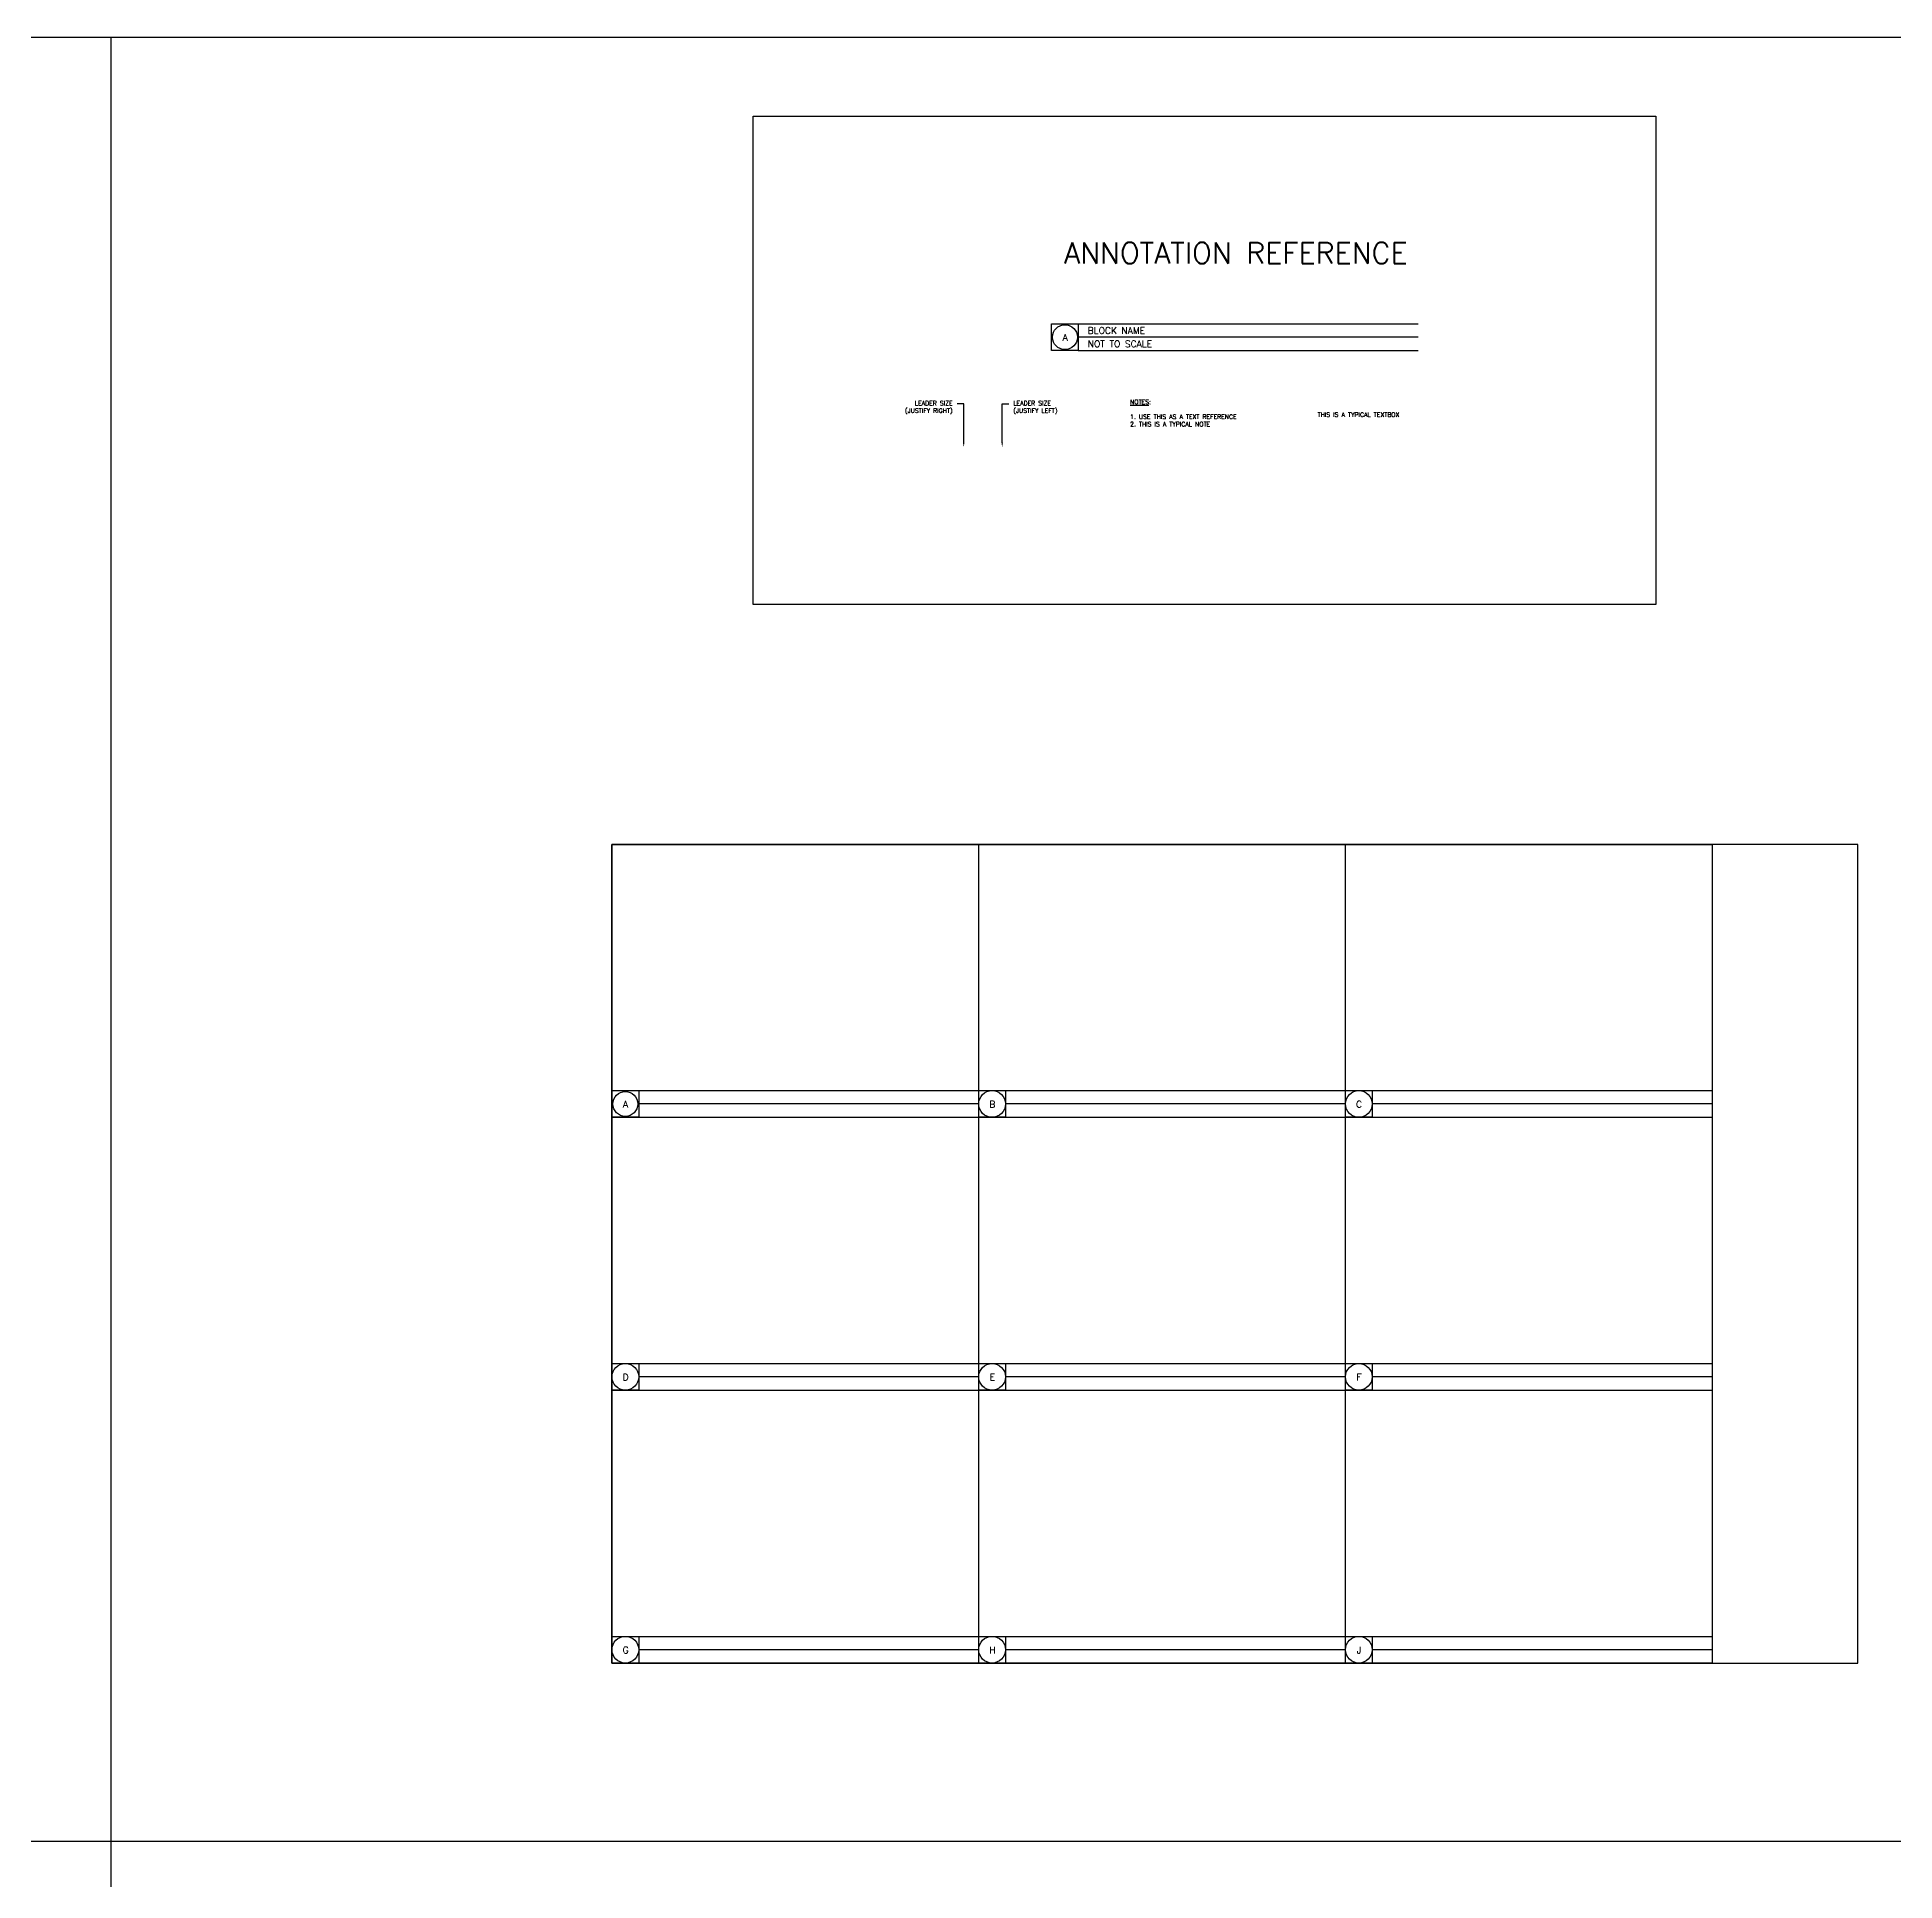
# Model space of a CAD drawing. Header units: inches. Extents: x -6 to 441, y 0 to 338.
# Drawn here: x 215.4 to 267.6, y 175.7 to 227.5 of the extents above; entities that cross this region are included whole.
import ezdxf
from ezdxf import colors
from ezdxf.entities.mleader import LeaderData, LeaderLine
from ezdxf.math import Vec2, Vec3

# ---------------------------------------------------------------- set-up
doc = ezdxf.new("R2010")
doc.units = ezdxf.units.IN
doc.header["$MEASUREMENT"] = 0
doc.styles.add('Roman', font='romans.shx', dxfattribs={"height": 0.125})
doc.styles.add('Roman-A', font='romans.shx', dxfattribs={"height": 0.125})

# ---------------------------------------------------------------- blocks, each defined once
blk = doc.blocks.new('*U34')
blk.add_lwpolyline([(0, 0.75), (0.75, 0.75), (0.75, 0), (0, 0)], close=True)
blk.add_circle((0.375, 0.375), 0.375)
at = {"insert": (0.383, 0.366), "char_height": 0.188, "width": 0.46087, "attachment_point": 5, "style": 'Roman-A'}
blk.add_mtext('G', dxfattribs=at)
blk = doc.blocks.new('*U35')
blk.add_lwpolyline([(0, 0.75), (0.75, 0.75), (0.75, 0), (0, 0)], close=True)
blk.add_circle((0.375, 0.375), 0.375)
at = {"insert": (0.383, 0.366), "char_height": 0.188, "width": 0.46087, "attachment_point": 5, "style": 'Roman-A'}
blk.add_mtext('H', dxfattribs=at)
blk = doc.blocks.new('*U36')
blk.add_lwpolyline([(0, 0.75), (0.75, 0.75), (0.75, 0), (0, 0)], close=True)
blk.add_circle((0.375, 0.375), 0.375)
at = {"insert": (0.383, 0.366), "char_height": 0.188, "width": 0.46087, "attachment_point": 5, "style": 'Roman-A'}
blk.add_mtext('J', dxfattribs=at)
blk = doc.blocks.new('*U31')
blk.add_lwpolyline([(0, 0.75), (0.75, 0.75), (0.75, 0), (0, 0)], close=True)
blk.add_circle((0.375, 0.375), 0.375)
at = {"insert": (0.383, 0.366), "char_height": 0.188, "width": 0.46087, "attachment_point": 5, "style": 'Roman-A'}
blk.add_mtext('D', dxfattribs=at)
blk = doc.blocks.new('*U32')
blk.add_lwpolyline([(0, 0.75), (0.75, 0.75), (0.75, 0), (0, 0)], close=True)
blk.add_circle((0.375, 0.375), 0.375)
at = {"insert": (0.383, 0.366), "char_height": 0.188, "width": 0.46087, "attachment_point": 5, "style": 'Roman-A'}
blk.add_mtext('E', dxfattribs=at)
blk = doc.blocks.new('*U33')
blk.add_lwpolyline([(0, 0.75), (0.75, 0.75), (0.75, 0), (0, 0)], close=True)
blk.add_circle((0.375, 0.375), 0.375)
at = {"insert": (0.383, 0.366), "char_height": 0.188, "width": 0.46087, "attachment_point": 5, "style": 'Roman-A'}
blk.add_mtext('F', dxfattribs=at)
blk = doc.blocks.new('*U28')
blk.add_lwpolyline([(0, 0.75), (0.75, 0.75), (0.75, 0), (0, 0)], close=True)
blk.add_circle((0.375, 0.375), 0.35)
at = {"insert": (0.383, 0.366), "char_height": 0.188, "width": 0.46087, "attachment_point": 5, "style": 'Roman-A'}
blk.add_mtext('A', dxfattribs=at)
blk = doc.blocks.new('*U29')
blk.add_lwpolyline([(0, 0.75), (0.75, 0.75), (0.75, 0), (0, 0)], close=True)
blk.add_circle((0.375, 0.375), 0.375)
at = {"insert": (0.383, 0.366), "char_height": 0.188, "width": 0.46087, "attachment_point": 5, "style": 'Roman-A'}
blk.add_mtext('B', dxfattribs=at)
blk = doc.blocks.new('*U30')
blk.add_lwpolyline([(0, 0.75), (0.75, 0.75), (0.75, 0), (0, 0)], close=True)
blk.add_circle((0.375, 0.375), 0.375)
at = {"insert": (0.383, 0.366), "char_height": 0.188, "width": 0.46087, "attachment_point": 5, "style": 'Roman-A'}
blk.add_mtext('C', dxfattribs=at)

msp = doc.modelspace()

# ---------------------------------------------------------------- linework, layer by layer
for p, q in [((217.495, 227.508), (217.495, 0)), ((243.927, 219.453), (254.231, 219.453)), ((254.231, 219.078), (244.677, 219.078)), ((244.677, 218.703), (254.231, 218.703)), ((241.881, 181.824), (241.881, 204.824)), ((252.185, 181.824), (252.185, 204.824)), ((231.577, 197.908), (241.881, 197.908)), ((241.881, 197.908), (252.185, 197.908)), ((252.185, 197.908), (262.489, 197.908)), ((241.881, 197.533), (232.327, 197.533)), ((252.185, 197.533), (242.631, 197.533)), ((262.489, 197.533), (252.935, 197.533)), ((231.577, 197.158), (262.489, 197.158)), ((231.577, 190.241), (241.881, 190.241)), ((241.881, 190.241), (252.185, 190.241)), ((252.185, 190.241), (262.489, 190.241)), ((231.577, 189.491), (262.489, 189.491)), ((241.881, 189.866), (232.327, 189.866)), ((252.185, 189.866), (242.631, 189.866)), ((262.489, 189.866), (252.935, 189.866)), ((231.577, 182.574), (241.881, 182.574)), ((241.881, 182.199), (232.327, 182.199)), ((241.881, 182.574), (252.185, 182.574)), ((252.185, 182.199), (242.631, 182.199)), ((252.185, 182.574), (262.489, 182.574)), ((262.489, 182.199), (252.935, 182.199)), ((0, 176.815), (434.989, 176.815))]:
    msp.add_line(p, q)
for points in [[(0, 227.508), (434.989, 227.508), (434.989, 0), (0, 0)], [(235.539, 225.285), (260.903, 225.285), (260.903, 211.564), (235.539, 211.564)], [(231.577, 204.824), (262.489, 204.824), (262.489, 181.824), (231.577, 181.824)], [(231.577, 181.824), (266.577, 181.824), (266.577, 204.824), (231.577, 204.824)]]:
    msp.add_lwpolyline(points, close=True)

# ---------------------------------------------------------------- block references
for name, p in [('*U28', (243.927, 218.703)), ('*U28', (231.577, 197.158)), ('*U29', (241.881, 197.158)), ('*U30', (252.185, 197.158)), ('*U31', (231.577, 189.491)), ('*U32', (241.881, 189.491)), ('*U33', (252.185, 189.491)), ('*U34', (231.577, 181.824)), ('*U35', (241.881, 181.824)), ('*U36', (252.185, 181.824))]:
    msp.add_blockref(name, p)

# ---------------------------------------------------------------- texts
at = {"style": 'Roman-A'}
for s, insert, char_height, width, attachment_point in [('ANNOTATION REFERENCE', (249.104, 221.738), 0.59151, 14.08062, 2), ('BLOCK NAME', (244.943, 219.357), 0.1875, 8.11395, 1), ('NOT TO SCALE', (244.943, 218.982), 0.1875, 8.11395, 1), ('{\\LNOTES}:\\P \\P1. USE THIS AS A TEXT REFERENCE\\P2. THIS IS A TYPICAL NOTE', (246.134, 217.321), 0.125, 4.65793, 1), ('THIS IS A TYPICAL TEXTBOX', (251.401, 216.963), 0.125, 4.81893, 1)]:
    msp.add_mtext(s, dxfattribs=dict(at, insert=insert, char_height=char_height, width=width, attachment_point=attachment_point))

# ---------------------------------------------------------------- leaders
ml = msp.add_multileader_mtext('Standard')
ml.set_content('LEADER SIZE ^J(JUSTIFY RIGHT)', color=256, style='Roman')
ml.set_leader_properties()
ml.build(insert=Vec2(0, 0))
ml.multileader.update_dxf_attribs({"dogleg_length": 0.125, "arrow_head_size": 0.125})
ctx = ml.context
ctx.base_point, ctx.char_height, ctx.arrow_head_size, ctx.landing_gap_size, ctx.plane_origin = Vec3(239.553, 217.201), 0.125, 0.125, 0.125, Vec3(242.733, 215.576)
ctx.text_align_type = 2
notes = []
notes.append((ctx, [(0, (1, 1, 0), (241.459, 217.201), (-1, 0), 0.186, [(0, [(241.459, 215.987)], 0, [])])]))
ctx.mtext.insert, ctx.mtext.alignment, ctx.mtext.flow_direction = Vec3(241.148, 217.285), 3, 5
ml = msp.add_multileader_mtext('Standard')
ml.set_content('LEADER SIZE^J(JUSTIFY LEFT)', color=256, style='Roman')
ml.set_leader_properties()
ml.build(insert=Vec2(0, 0))
ml.multileader.update_dxf_attribs({"dogleg_length": 0.125, "arrow_head_size": 0.125})
ctx = ml.context
ctx.base_point, ctx.char_height, ctx.arrow_head_size, ctx.landing_gap_size, ctx.plane_origin = Vec3(242.727, 217.201), 0.125, 0.125, 0.125, Vec3(242.209, 215.843)
notes.append((ctx, [(0, (1, 1, 0), (242.54, 217.201), (1, 0), 0.186, [(0, [(242.54, 215.987)], 0, [])])]))
ctx.mtext.insert, ctx.mtext.flow_direction = Vec3(242.852, 217.285), 5
for ctx, leaders in notes:
    for number, flags, end, landing, length, lines in leaders:
        leader = LeaderData()
        leader.index, (leader.has_last_leader_line, leader.has_dogleg_vector, leader.attachment_direction) = number, flags
        leader.last_leader_point, leader.dogleg_vector, leader.dogleg_length = Vec3(end), Vec3(landing), length
        for number, points, colour, breaks in lines:
            line = LeaderLine()
            line.index, line.vertices, line.color, line.breaks = number, Vec3.list(points), colors.encode_raw_color(colour), breaks
            leader.lines.append(line)
        ctx.leaders.append(leader)

doc.saveas('drawing.dxf')
